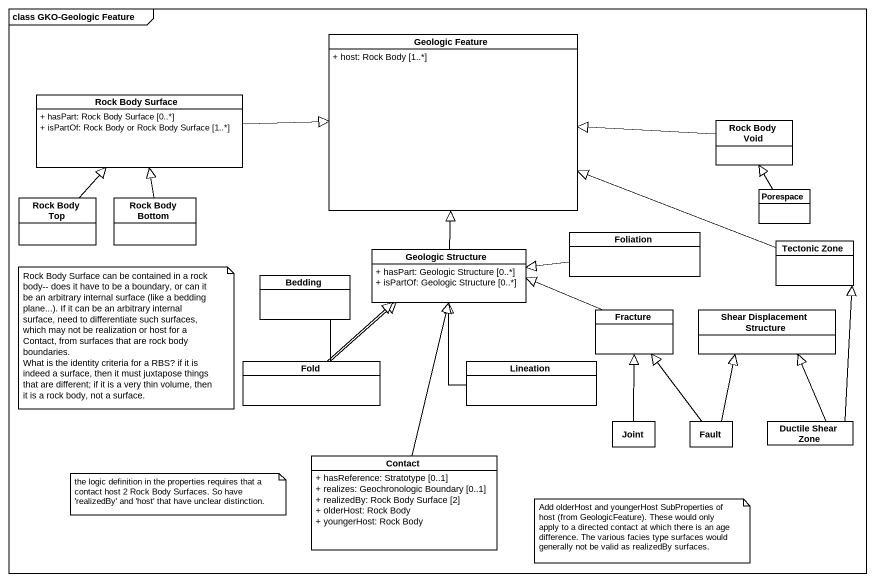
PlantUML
@startuml
mainframe class GKO-Geologic Feature
hide circle
hide empty members
skinparam classAttributeIconSize 0
class "Geologic Feature" as Geologic_Feature {
  + host: Rock Body [1..*]
}
class "Rock Body Surface" as Rock_Body_Surface {
  + hasPart: Rock Body Surface [0..*]
  + isPartOf: Rock Body or Rock Body Surface [1..*]
}
class "Rock Body Void" as Rock_Body_Void
class "Rock Body Top" as Rock_Body_Top
class "Rock Body Bottom" as Rock_Body_Bottom
class Porespace
class Foliation
class "Tectonic Zone" as Tectonic_Zone
class Bedding
class "Geologic Structure" as Geologic_Structure {
  + hasPart: Geologic Structure [0..*]
  + isPartOf: Geologic Structure [0..*]
}
class Fracture
class "Shear Displacement Structure" as Shear_Displacement_Structure
class Fold
class Lineation
class Joint
class Fault
class "Ductile Shear Zone" as Ductile_Shear_Zone
class Contact {
  + hasReference: Stratotype [0..1]
  + realizes: Geochronologic Boundary [0..1]
  + realizedBy: Rock Body Surface [2]
  + olderHost: Rock Body
  + youngerHost: Rock Body
}
Rock_Body_Surface -right-|> Geologic_Feature
Rock_Body_Void -left-|> Geologic_Feature
Rock_Body_Top -up-|> Rock_Body_Surface
Rock_Body_Bottom -up-|> Rock_Body_Surface
Porespace -up-|> Rock_Body_Void
Foliation -left-|> Geologic_Structure
Tectonic_Zone -left-|> Geologic_Feature
Bedding -right-|> Geologic_Structure
Geologic_Structure -up-|> Geologic_Feature
Fracture -left-|> Geologic_Structure
Fold -up-|> Geologic_Structure
Lineation -up-|> Geologic_Structure
Joint -up-|> Fracture
Fault -up-|> Fracture
Fault -up-|> Shear_Displacement_Structure
Ductile_Shear_Zone -up-|> Tectonic_Zone
Ductile_Shear_Zone -up-|> Shear_Displacement_Structure
Contact -up-|> Geologic_Structure
note as N1
  Rock Body Surface can be contained in a rock body-- does it have to be a boundary, or can it be an arbitrary internal surface (like a bedding plane...). If it can be an arbitrary internal surface, need to differentiate such surfaces, which may not be realization or host for a Contact, from surfaces that are rock body boundaries.
  What is the identity criteria for a RBS? if it is indeed a surface, then it must juxtapose things that are different; if it is a very thin volume, then it is a rock body, not a surface.
end note
note as N2
  the logic definition in the properties requires that a contact host 2 Rock Body Surfaces. So have 'realizedBy' and 'host' that have unclear distinction.
end note
note as N3
  Add olderHost and youngerHost SubProperties of host (from GeologicFeature). These would only apply to a directed contact at which there is an age difference. The various facies type surfaces would generally not be valid as realizedBy surfaces.
end note
@enduml
